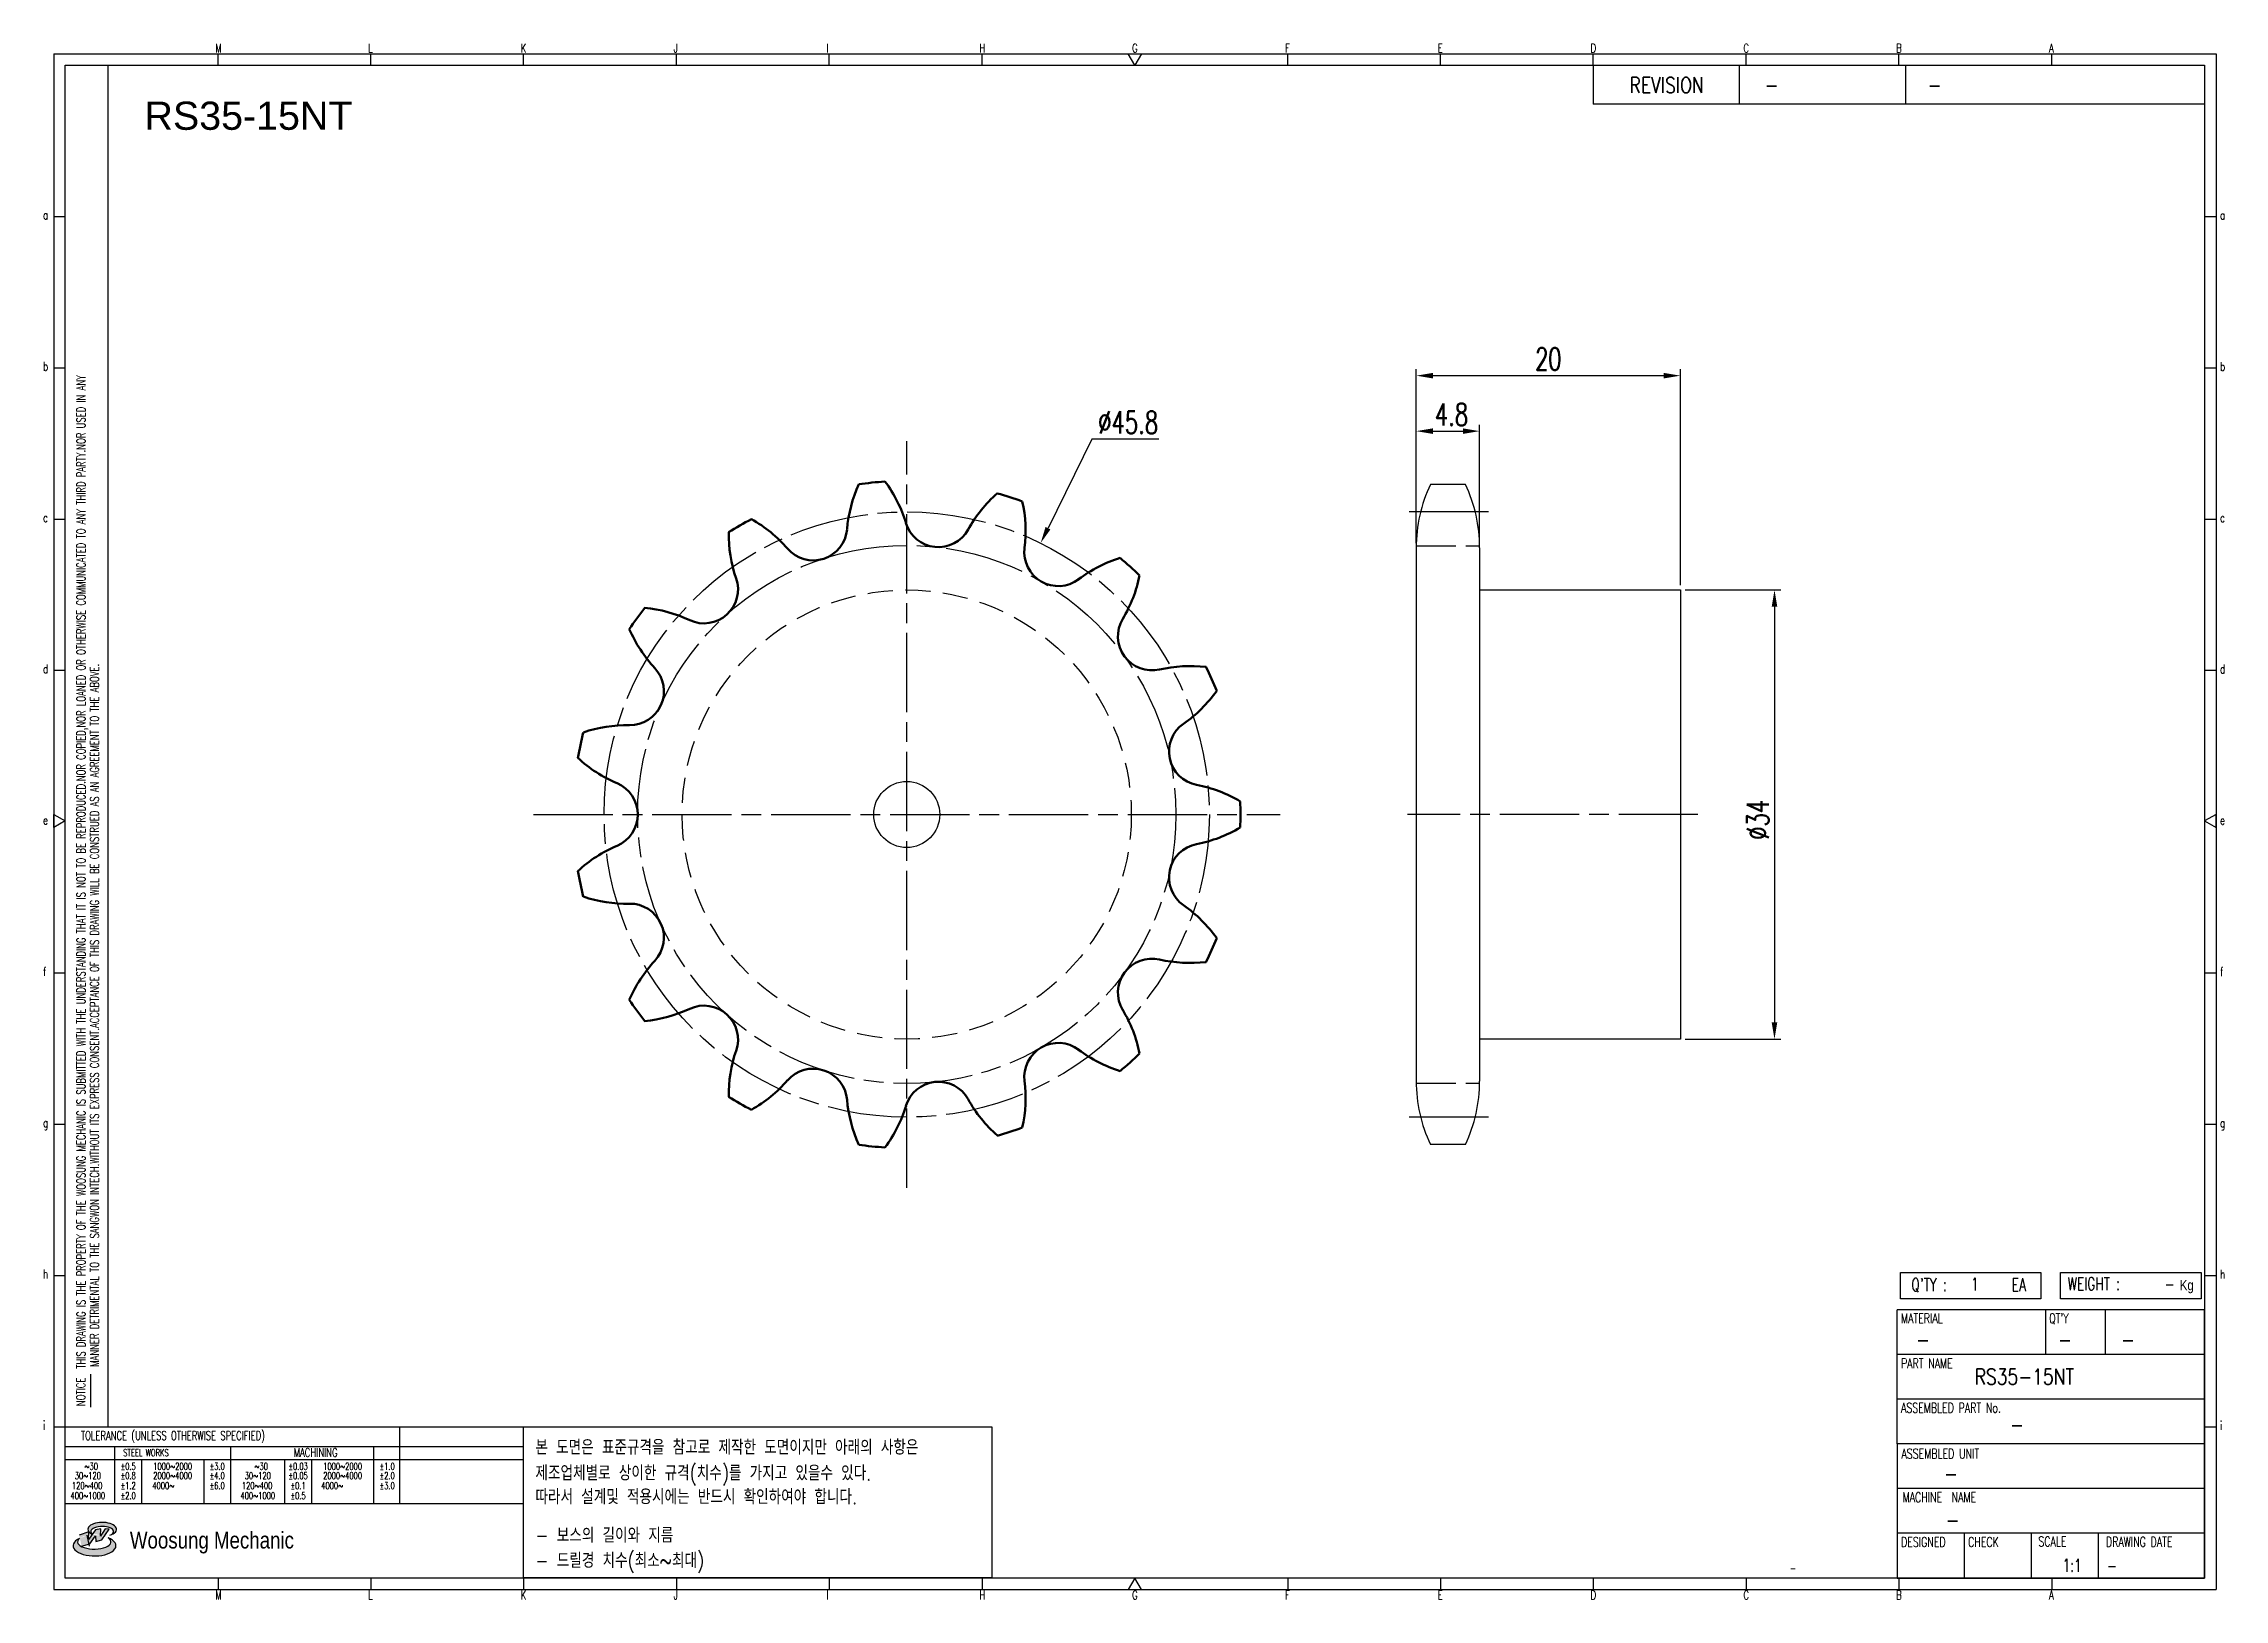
# Model space of a CAD drawing. Header units: millimetres. Extents: x -44811 to -44646, y 1097 to 1215.
import ezdxf
from ezdxf.enums import TextEntityAlignment as Align

# ---------------------------------------------------------------- set-up
doc = ezdxf.new("R2010")
doc.units = ezdxf.units.MM
for name, pattern in [('AM_ISO02W050', [7.5, 6, -1.5]), ('AM_ISO02W050x2', [3.75, 3, -0.75]), ('AM_ISO08W050', [18, 12, -1.5, 3, -1.5]), ('AM_ISO08W050x2', [9, 6, -0.75, 1.5, -0.75]), ('HIDDEN', [9.525, 6.35, -3.175])]:
    doc.linetypes.add(name, pattern=pattern)
for name, color, linetype, lineweight in [('AM_0N', 7, 'Continuous', 50), ('AM_3N', 6, 'AM_ISO02W050', 25), ('AM_7', 4, 'AM_ISO08W050', 25), ('AM_7N', 4, 'AM_ISO08W050', 25)]:
    doc.layers.add(name, color=color, linetype=linetype, lineweight=lineweight)
for name, color, linetype in [('HL', 2, 'HIDDEN'), ('S-DIM', 7, 'Continuous'), ('TITLE', 7, 'Continuous'), ('도면레이아웃', 7, 'Continuous')]:
    doc.layers.add(name, color=color, linetype=linetype)
doc.styles.add('HAN', font='ROMANS.shx', dxfattribs={"width": 0.7, "bigfont": 'whgtxt.shx'})
doc.styles.add('HKD_ST2', font='romans.shx', dxfattribs={"width": 0.7, "height": 4, "bigfont": '@extfont2.shx'})
doc.styles.add('HSG', font='SIMPLEX.shx', dxfattribs={"width": 0.7, "bigfont": 'HSG.shx'})
doc.styles.add('ROMANS', font='romans.shx', dxfattribs={"width": 0.7, "bigfont": 'whgtxt.shx'})
doc.styles.add('SLDTEXTSTYLE4', font='arial.ttf', dxfattribs={"width": 0.8})
doc.styles.get("Standard").update_dxf_attribs({"font": 'arial.ttf'})
doc.dimstyles.new('APP2.5', dxfattribs={"dimscale": 0.7, "dimtxt": 2.4, "dimasz": 1.8, "dimexe": 0.7, "dimexo": 0.5, "dimgap": 0.6, "dimtad": 1, "dimtoh": 1, "dimdec": 1, "dimrnd": 0.01, "dimzin": 9, "dimdsep": 46, "dimtxsty": 'HSG', "dimcen": 0, "dimclrd": 1, "dimclre": 1, "dimclrt": 256, "dimazin": 2, "dimtp": 1, "dimtm": 1, "dimtfac": 0.5, "dimtdec": 1, "dimtofl": 0, "dimtmove": 0, "dimatfit": 3, "dimfxl": 0, "dimtvp": 1, "dimtolj": 2, "dimlwd": -1, "dimlwe": -1, "dimarcsym": 0})

# ---------------------------------------------------------------- blocks, each defined once
blk = doc.blocks.new('SUYWSHJH')
at = {"layer": '도면레이아웃'}
h = blk.add_hatch(color=10, dxfattribs=at)
h.paths.add_polyline_path([(1.544, 35.177), (1.554, 34.966), (1.779, 35.034), (2.054, 35.422), (1.908, 35.446), (1.728, 35.167), (1.741, 35.439), (1.547, 35.405), (1.292, 35.041), (1.295, 35.33), (0.943, 35.208), (1.03, 34.8), (1.336, 34.885)])
edge = h.paths.add_edge_path()
edge.add_ellipse((1.795, 35.421), major_axis=(-0.53, 0), ratio=0.487785, start_angle=122.36065, end_angle=403.39574)
edge.add_line((1.411, 35.244), (1.419, 35.261))
edge.add_ellipse((1.798, 35.344), major_axis=(-0.423, 0), ratio=0.444396, start_angle=131.58977, end_angle=386.19408, ccw=False)
edge = h.paths.add_edge_path()
edge.add_ellipse((1.512, 34.815), major_axis=(-0.793, 0), ratio=0.480113, start_angle=314.67633, end_angle=590.85213)
edge.add_ellipse((1.501, 34.958), major_axis=(-0.62, 0), ratio=0.43311, start_angle=331.7024, end_angle=574.42495, ccw=False)
for p, q in [((0, 90.118), (80.15, 90.118)), ((0, 90.118), (0, 33.191)), ((6.089, 89.693), (6.089, 90.118)), ((11.753, 89.693), (11.753, 90.118)), ((17.418, 89.693), (17.418, 90.118)), ((23.082, 89.693), (23.082, 90.118)), ((28.746, 89.693), (28.746, 90.118)), ((34.411, 89.693), (34.411, 90.118)), ((45.739, 89.693), (45.739, 90.118)), ((51.404, 89.693), (51.404, 90.118)), ((57.068, 89.693), (57.068, 90.118)), ((62.732, 89.693), (62.732, 90.118)), ((68.397, 89.693), (68.397, 90.118)), ((74.061, 89.693), (74.061, 90.118)), ((80.15, 90.118), (80.15, 33.191)), ((0, 84.085), (0.425, 84.085)), ((79.725, 84.085), (80.15, 84.085)), ((0, 78.478), (0.425, 78.478)), ((79.725, 78.478), (80.15, 78.478)), ((0, 72.87), (0.425, 72.87)), ((79.725, 72.87), (80.15, 72.87)), ((0, 67.262), (0.425, 67.262)), ((79.725, 67.262), (80.15, 67.262)), ((0, 56.047), (0.425, 56.047)), ((79.725, 56.047), (80.15, 56.047)), ((0, 50.439), (0.425, 50.439)), ((79.725, 50.439), (80.15, 50.439)), ((0, 44.832), (0.425, 44.832)), ((79.725, 44.832), (80.15, 44.832)), ((1.377, 39.947), (1.377, 41.174)), ((0, 39.224), (0.425, 39.224)), ((79.725, 39.224), (80.15, 39.224)), ((0, 33.191), (80.15, 33.191)), ((6.089, 33.616), (6.089, 33.191)), ((11.753, 33.616), (11.753, 33.191)), ((17.418, 33.616), (17.418, 33.191)), ((23.082, 33.616), (23.082, 33.191)), ((28.746, 33.616), (28.746, 33.191)), ((34.411, 33.616), (34.411, 33.191)), ((45.739, 33.616), (45.739, 33.191)), ((51.404, 33.616), (51.404, 33.191)), ((57.068, 33.616), (57.068, 33.191)), ((62.732, 33.616), (62.732, 33.191)), ((68.397, 33.616), (68.397, 33.191)), ((74.061, 33.616), (74.061, 33.191))]:
    blk.add_line(p, q)
at = {"color": 2}
for p, q in [((2.017, 39.224), (2.017, 89.693)), ((0.425, 39.224), (17.418, 39.224)), ((12.816, 39.224), (12.816, 36.382)), ((17.418, 33.616), (17.418, 39.224)), ((0.425, 38.487), (17.418, 38.487)), ((0.425, 38.012), (17.418, 38.012)), ((2.257, 38.487), (2.257, 36.382)), ((3.257, 38.012), (3.257, 36.382)), ((5.557, 38.012), (5.557, 36.382)), ((6.557, 38.5), (6.557, 36.382)), ((8.557, 38.012), (8.557, 36.382)), ((9.557, 38.026), (9.557, 36.382)), ((11.857, 38.487), (11.857, 36.382)), ((0.425, 36.382), (17.418, 36.382))]:
    blk.add_line(p, q, dxfattribs=at)
at = {"color": 6, "ltscale": 0.5}
for p, q in [((57.068, 89.693), (57.068, 88.246)), ((62.47, 89.693), (62.47, 88.246)), ((68.635, 89.693), (68.635, 88.246)), ((79.725, 88.246), (57.068, 88.246)), ((68.336, 38.59), (68.336, 43.563)), ((79.725, 43.563), (68.336, 43.563)), ((73.827, 43.563), (73.827, 41.905)), ((76.037, 43.563), (76.037, 41.905)), ((79.725, 38.59), (79.725, 43.563)), ((79.725, 41.905), (68.336, 41.905)), ((79.725, 40.248), (68.336, 40.248)), ((68.336, 38.59), (68.336, 33.616)), ((79.725, 38.59), (68.336, 38.59)), ((79.725, 33.616), (79.725, 38.59)), ((79.725, 36.932), (68.336, 36.932)), ((79.725, 35.274), (68.336, 35.274)), ((70.822, 33.616), (70.822, 35.274)), ((73.309, 33.616), (73.309, 35.274)), ((75.796, 33.616), (75.796, 35.274)), ((68.336, 33.616), (79.725, 33.616))]:
    blk.add_line(p, q, dxfattribs=at)
for points in [[(40.075, 89.693), (39.83, 90.118), (40.32, 90.118)], [(0.425, 89.693), (79.725, 89.693), (79.725, 33.616), (0.425, 33.616)], [(0.425, 61.679), (0, 61.433), (0, 61.924)], [(79.725, 61.679), (80.15, 61.433), (80.15, 61.924)], [(40.075, 33.616), (39.83, 33.191), (40.32, 33.191)]]:
    blk.add_lwpolyline(points, close=True)
at = {"layer": 'TITLE', "color": 20}
for p, q in [((68.449, 43.961), (68.449, 44.936)), ((68.449, 44.936), (73.654, 44.936)), ((73.654, 44.936), (73.654, 43.961)), ((74.39, 43.961), (74.39, 44.936)), ((74.39, 44.936), (79.595, 44.936)), ((79.595, 44.936), (79.595, 43.961)), ((73.654, 43.961), (68.449, 43.961)), ((79.595, 43.961), (74.39, 43.961))]:
    blk.add_line(p, q, dxfattribs=at)
at = {"layer": '도면레이아웃'}
for p, q in [((1.295, 35.33), (0.943, 35.208)), ((1.03, 34.8), (1.336, 34.885)), ((1.224, 35.208), (1.311, 34.8)), ((1.224, 35.208), (1.224, 35.208)), ((1.547, 35.405), (1.292, 35.041)), ((1.292, 35.041), (1.295, 35.33)), ((1.336, 34.885), (1.544, 35.177)), ((1.419, 35.261), (1.411, 35.244)), ((1.544, 35.177), (1.554, 34.966)), ((1.741, 35.439), (1.547, 35.405)), ((1.554, 34.966), (1.779, 35.034)), ((1.908, 35.446), (1.728, 35.167)), ((1.728, 35.167), (1.741, 35.439)), ((1.779, 35.034), (2.054, 35.422)), ((2.054, 35.422), (1.908, 35.446))]:
    blk.add_line(p, q, dxfattribs=at)
for centre, major_axis, ratio, start_param, end_param in [((1.795, 35.421), (-0.53, 0), 0.487785, 2.135596, 7.040584), ((1.512, 34.815), (-0.793, 0), 0.480113, 5.492138, 10.312315), ((1.501, 34.958), (-0.62, 0), 0.43311, 5.789299, 10.025607), ((1.798, 35.344), (-0.423, 0), 0.444396, 2.296675, 6.740358)]:
    blk.add_ellipse(centre, major_axis=major_axis, ratio=ratio, start_param=start_param, end_param=end_param, dxfattribs=at)
at = {"color": 4, "style": 'HKD_ST2', "width": 0.7}
for s, p in [('M', (5.988, 90.164)), ('L', (11.652, 90.164)), ('K', (17.316, 90.164)), ('J', (22.981, 90.164)), ('I', (28.645, 90.164)), ('H', (34.309, 90.164)), ('G', (39.974, 90.164)), ('F', (45.638, 90.164)), ('E', (51.302, 90.164)), ('D', (56.967, 90.164)), ('C', (62.631, 90.164)), ('B', (68.295, 90.164)), ('A', (73.96, 90.164)), ('a', (-0.395, 83.976)), ('a', (80.305, 83.97)), ('b', (-0.395, 78.368)), ('b', (80.305, 78.362)), ('c', (-0.395, 72.76)), ('c', (80.305, 72.754)), ('d', (-0.395, 67.153)), ('d', (80.305, 67.147)), ('e', (-0.395, 61.545)), ('e', (80.305, 61.539)), ('f', (-0.395, 55.937)), ('f', (80.305, 55.931)), ('g', (-0.395, 50.33)), ('g', (80.305, 50.324)), ('h', (-0.395, 44.722)), ('h', (80.305, 44.716)), ('i', (-0.395, 39.114)), ('i', (80.305, 39.108)), ('M', (5.988, 32.824)), ('L', (11.652, 32.824)), ('K', (17.316, 32.824)), ('J', (22.981, 32.824)), ('I', (28.645, 32.824)), ('H', (34.309, 32.824)), ('G', (39.974, 32.824)), ('F', (45.638, 32.824)), ('E', (51.302, 32.824)), ('D', (56.967, 32.824)), ('C', (62.631, 32.824)), ('B', (68.295, 32.824)), ('A', (73.96, 32.824))]:
    blk.add_text(s, height=0.326, dxfattribs=at).set_placement(p)
for s, height, style, width, p in [('REVISION', 0.5806, 'HAN', 0.8, (58.415, 88.664)), ('-', 0.581, 'HAN', 0.8, (63.426, 88.664)), ('-', 0.581, 'HAN', 0.8, (69.468, 88.664)), ("Q'TY : ", 0.4746, 'HKD_ST2', 0.7, (68.857, 44.253)), ('1', 0.475, 'HKD_ST2', 0.7, (71.071, 44.275)), ('EA', 0.4746, 'HKD_ST2', 0.7, (72.578, 44.253)), ('WEIGHT : ', 0.4746, 'HKD_ST2', 0.7, (74.65, 44.286)), ('-', 0.581, 'HAN', 0.8, (69.029, 42.157)), ('-', 0.581, 'HAN', 0.8, (74.289, 42.157)), ('-', 0.581, 'HAN', 0.8, (76.623, 42.157)), ('-', 0.581, 'HAN', 0.8, (72.515, 39.013)), ('-', 0.581, 'HAN', 0.8, (70.067, 37.189)), ('-', 0.581, 'HAN', 0.8, (70.126, 35.48)), ('1:1', 0.4746, 'HKD_ST2', 0.7, (74.458, 33.848)), ('-', 0.475, 'HKD_ST2', 0.7, (76.112, 33.837))]:
    blk.add_text(s, height=height, dxfattribs=dict(style=style, width=width)).set_placement(p)
at = {"color": 1, "style": 'HKD_ST2', "width": 0.7}
for s, p in [(' THIS DRAWING IS THE PROPERTY OF THE WOOSUNG MECHANIC IS SUBMITTED WITH THE UNDERSTANDING THAT IT IS NOT TO BE REPRODUCED.NOR COPIED,NOR LOANED OR OTHERWISE COMMUNICATED TO ANY THIRD PARTY.NOR USED IN ANY', (1.173, 41.217)), ('MANNER DETRIMENTAL TO THE SANGWON INTECH.WITHOUT ITS EXPRESS CONSENT.ACCEPTANCE OF THIS DRAWING WILL BE CONSTRUED AS AN AGREEMENT TO THE ABOVE.', (1.672, 41.447))]:
    blk.add_text(s, height=0.326266, rotation=90, dxfattribs=at).set_placement(p)
at = {"style": 'HKD_ST2', "width": 0.7}
blk.add_text('-', height=0.475, dxfattribs=at).set_placement((78.613, 44.286), align=Align.RIGHT)
at = {"color": 4, "style": 'HKD_ST2', "width": 0.7}
for s, height, p in [('MATERIAL', 0.3651, (68.474, 43.425)), ("QT'Y", 0.3651, (73.965, 43.425)), ('PART NAME', 0.3651, (68.474, 41.756)), ('ASSEMBLED PART No.', 0.36511, (68.474, 40.109)), ('ASSEMBLED UNIT', 0.36511, (68.49, 38.408)), ('MACHINE  NAME', 0.36511, (68.532, 36.794)), ('DESIGNED', 0.3651, (68.474, 35.136)), ('CHECK', 0.3651, (70.961, 35.136)), ('SCALE', 0.3651, (73.566, 35.153)), ('DRAWING DATE', 0.36511, (76.071, 35.141))]:
    blk.add_text(s, height=height, dxfattribs=at).set_placement(p, align=Align.TOP_LEFT)
at = {"style": 'HKD_ST2', "width": 0.7}
blk.add_text('NOTICE', height=0.3263, rotation=90, dxfattribs=at).set_placement((1.163, 39.988))
for s, height, style, width, p in [('TOLERANCE (UNLESS OTHERWISE SPECIFIED)', 0.32627, 'HKD_ST2', 0.7, (4.417, 38.896)), ('-', 0.326, 'ROMANS', 0.65, (64.469, 33.975))]:
    blk.add_text(s, height=height, dxfattribs=dict(style=style, width=width)).set_placement(p, align=Align.MIDDLE_CENTER)
at = {"color": 4, "style": 'HKD_ST2', "width": 0.7}
for s, height, p in [('STEEL WORKS', 0.26101, (3.416, 38.268)), ('MACHINING', 0.3263, (9.707, 38.27)), ('%%P0.5', 0.261, (2.757, 37.762)), ('%%P0.8', 0.261, (2.757, 37.411)), ('%%P3.0', 0.261, (6.057, 37.762)), ('%%P4.0', 0.261, (6.057, 37.411)), ('%%P0.03', 0.261, (9.057, 37.762)), ('%%P0.05', 0.261, (9.057, 37.411)), ('%%P1.0', 0.261, (12.357, 37.762)), ('%%P2.0', 0.261, (12.357, 37.411)), ('%%P1.2', 0.261, (2.757, 37.045)), ('%%P2.0', 0.261, (2.757, 36.67)), ('%%P6.0', 0.261, (6.057, 37.045)), ('%%P0.1', 0.261, (9.057, 37.045)), ('%%P0.5', 0.261, (9.057, 36.67)), ('%%P3.0', 0.261, (12.357, 37.045))]:
    blk.add_text(s, height=height, dxfattribs=at).set_placement(p, align=Align.MIDDLE)
for s, height, p in [('30%%126120', 0.261, (1.263, 37.411)), ('%%12630', 0.261, (1.389, 37.762)), ('2000%%1264000', 0.26101, (4.407, 37.411)), ('1000%%1262000', 0.26101, (4.407, 37.762)), ('30%%126120', 0.261, (7.563, 37.411)), ('%%12630', 0.261, (7.689, 37.762)), ('2000%%1264000', 0.26101, (10.707, 37.411)), ('1000%%1262000', 0.26101, (10.707, 37.762)), ('400%%1261000', 0.26101, (1.263, 36.67)), ('120%%126400', 0.26101, (1.237, 37.045)), ('4000%%126', 0.261, (4.061, 37.045)), ('400%%1261000', 0.26101, (7.563, 36.67)), ('120%%126400', 0.26101, (7.537, 37.045)), ('4000%%126', 0.261, (10.321, 37.045))]:
    blk.add_text(s, height=height, dxfattribs=at).set_placement(p, align=Align.MIDDLE_CENTER)
at = {"color": 1, "style": 'SLDTEXTSTYLE4', "width": 0.8}
blk.add_text('Woosung Mechanic', height=0.61957, dxfattribs=at).set_placement((2.822, 34.711))
at = {"layer": 'TITLE', "width": 0.8}
blk.add_text('Kg', height=0.3789, dxfattribs=at).set_placement((78.807, 44.286))
blk = doc.blocks.new('*D164')
at = {"layer": 'Defpoints', "color": 0, "transparency": 16777216}
for p in [(-44702.08, 1185.24), (-44706.88, 1176.41), (-44702.08, 1176.41)]:
    blk.add_point(p, dxfattribs=at)
at = {"layer": 'S-DIM', "color": 1, "transparency": 16777216}
for p, q in [((-44706.88, 1176.76), (-44706.88, 1185.73)), ((-44702.08, 1176.76), (-44702.08, 1185.73)), ((-44705.62, 1185.24), (-44703.34, 1185.24))]:
    blk.add_line(p, q, dxfattribs=at)
for points in [[(-44705.62, 1185.45), (-44705.62, 1185.03), (-44706.88, 1185.24)], [(-44703.34, 1185.45), (-44703.34, 1185.03), (-44702.08, 1185.24)]]:
    blk.add_solid(points, dxfattribs=at)
at = {"layer": 'S-DIM', "transparency": 16777216, "insert": (-44704.21, 1186.5), "char_height": 1.68, "attachment_point": 5, "style": 'HSG'}
blk.add_mtext('\\A2;4.8', dxfattribs=at)
blk = doc.blocks.new('*D165')
at = {"layer": 'Defpoints', "color": 0, "transparency": 16777216}
for p in [(-44686.88, 1189.44), (-44706.88, 1176.41), (-44686.88, 1173.22)]:
    blk.add_point(p, dxfattribs=at)
at = {"layer": 'S-DIM', "color": 1, "transparency": 16777216}
for p, q in [((-44706.88, 1176.76), (-44706.88, 1189.93)), ((-44705.62, 1189.44), (-44688.14, 1189.44)), ((-44686.88, 1173.57), (-44686.88, 1189.93))]:
    blk.add_line(p, q, dxfattribs=at)
for points in [[(-44705.62, 1189.65), (-44705.62, 1189.23), (-44706.88, 1189.44)], [(-44688.14, 1189.65), (-44688.14, 1189.23), (-44686.88, 1189.44)]]:
    blk.add_solid(points, dxfattribs=at)
at = {"layer": 'S-DIM', "transparency": 16777216, "insert": (-44696.88, 1190.7), "char_height": 1.68, "attachment_point": 5, "style": 'HSG'}
blk.add_mtext('\\A2;20', dxfattribs=at)
blk = doc.blocks.new('*D166')
at = {"layer": 'Defpoints', "color": 0, "transparency": 16777216}
for p in [(-44686.88, 1173.22), (-44686.88, 1139.22), (-44679.76, 1139.22)]:
    blk.add_point(p, dxfattribs=at)
at = {"layer": 'S-DIM', "color": 1, "transparency": 16777216}
for p, q in [((-44686.53, 1173.22), (-44679.27, 1173.22)), ((-44679.76, 1171.96), (-44679.76, 1140.48)), ((-44686.53, 1139.22), (-44679.27, 1139.22))]:
    blk.add_line(p, q, dxfattribs=at)
for points in [[(-44679.97, 1171.96), (-44679.55, 1171.96), (-44679.76, 1173.22)], [(-44679.97, 1140.48), (-44679.55, 1140.48), (-44679.76, 1139.22)]]:
    blk.add_solid(points, dxfattribs=at)
at = {"layer": 'S-DIM', "transparency": 16777216, "insert": (-44681.02, 1155.81), "char_height": 1.68, "attachment_point": 5, "rotation": 90, "style": 'HSG'}
blk.add_mtext('\\A2;%%c34', dxfattribs=at)
blk = doc.blocks.new('*D167')
at = {"layer": 'Defpoints', "color": 0, "transparency": 16777216}
for p in [(-44735.31, 1176.77), (-44755.58, 1135.68)]:
    blk.add_point(p, dxfattribs=at)
at = {"layer": 'S-DIM', "color": 1, "transparency": 16777216}
for p, q in [((-44731.43, 1184.64), (-44734.75, 1177.9)), ((-44726.36, 1184.64), (-44731.43, 1184.64))]:
    blk.add_line(p, q, dxfattribs=at)
blk.add_solid([(-44734.94, 1177.99), (-44734.57, 1177.8), (-44735.31, 1176.77)], dxfattribs=at)
at = {"layer": 'S-DIM', "transparency": 16777216, "insert": (-44728.68, 1185.9), "char_height": 1.68, "attachment_point": 5, "style": 'HSG'}
blk.add_mtext('\\A2;∅45.8', dxfattribs=at)

msp = doc.modelspace()

# ---------------------------------------------------------------- linework, layer by layer
for p, q in [((-44703.15, 1181.21), (-44705.81, 1181.21)), ((-44706.88, 1176.41), (-44706.88, 1136.04)), ((-44702.08, 1176.41), (-44702.08, 1136.04)), ((-44702.08, 1173.22), (-44686.88, 1173.22)), ((-44686.88, 1173.22), (-44686.88, 1139.22)), ((-44686.88, 1139.22), (-44702.08, 1139.22)), ((-44703.15, 1131.24), (-44705.81, 1131.24))]:
    msp.add_line(p, q)
at = {"color": 4}
msp.add_lwpolyline([(-44774.45, 1109.88), (-44739, 1109.88), (-44739, 1098.43), (-44774.45, 1098.43)], close=True, dxfattribs=at)
msp.add_circle((-44745.45, 1156.22), 2.5)
for centre, start, end in [((-44695.58, 1176.41), 154.8633, 180), ((-44713.38, 1176.41), 0, 25.1367), ((-44695.58, 1136.04), 180, 205.1367), ((-44713.38, 1136.04), 334.8633, 0)]:
    msp.add_arc(centre, 11.3, start, end)
at = {"layer": 'AM_0N'}
for centre, radius, start, end in [((-44739.65, 1176.91), 10.36, 155.3699, 175), ((-44745.45, 1156.22), 25.26, 93.7451, 98.2549), ((-44755.41, 1175.25), 10.36, 17, 36.6301), ((-44731.74, 1172.76), 10.36, 131.3699, 151), ((-44745.45, 1156.22), 25.26, 69.7451, 74.2549), ((-44746.81, 1177.66), 10.36, 353, 12.6301), ((-44745.45, 1156.22), 25.26, 117.7451, 122.2549), ((-44748.57, 1177.47), 10.36, 179.3699, 199), ((-44762.29, 1169.55), 10.36, 41, 60.6301), ((-44752.53, 1178.03), 2.57, 221, 355), ((-44743.05, 1179.03), 2.57, 197, 331), ((-44733.98, 1176.08), 2.57, 173, 307), ((-44726.2, 1165.76), 10.36, 107.3699, 127), ((-44745.45, 1156.22), 25.26, 45.7451, 50.2549), ((-44760.79, 1173.26), 2.57, 245, 19), ((-44737.98, 1176.36), 10.36, 329, 348.6301), ((-44745.45, 1156.22), 25.26, 141.7451, 146.2549), ((-44766.26, 1161.55), 10.36, 65, 84.6301), ((-44726.89, 1169.7), 2.57, 149, 283), ((-44756.94, 1174.37), 10.36, 203.3699, 223), ((-44766.4, 1165.55), 2.57, 269, 43), ((-44723.99, 1157.1), 10.36, 83.3699, 103), ((-44745.45, 1156.22), 25.26, 21.7451, 26.2549), ((-44730.43, 1171.58), 10.36, 305, 324.6301), ((-44745.45, 1156.22), 25.26, 165.7451, 170.2549), ((-44766.62, 1152.62), 10.36, 89, 108.6301), ((-44723.02, 1160.99), 2.57, 125, 259), ((-44763.33, 1168.12), 10.36, 227.3699, 247), ((-44768.38, 1156.22), 2.57, 293, 67), ((-44725.48, 1148.3), 10.36, 59.3699, 79), ((-44745.45, 1156.22), 25.26, 357.7451, 2.2549), ((-44723.02, 1151.46), 2.57, 101, 235), ((-44725.48, 1164.15), 10.36, 281, 300.6301), ((-44763.33, 1144.32), 10.36, 113, 132.6301), ((-44745.45, 1156.22), 25.26, 189.7451, 194.2549), ((-44766.62, 1159.82), 10.36, 251.3699, 271), ((-44766.4, 1146.9), 2.57, 317, 91), ((-44730.43, 1140.86), 10.36, 35.3699, 55), ((-44745.45, 1156.22), 25.26, 333.7451, 338.2549), ((-44756.94, 1138.08), 10.36, 137, 156.6301), ((-44726.89, 1142.74), 2.57, 77, 211), ((-44723.99, 1155.34), 10.36, 257, 276.6301), ((-44745.45, 1156.22), 25.26, 213.7451, 218.2549), ((-44766.26, 1150.9), 10.36, 275.3699, 295), ((-44760.79, 1139.18), 2.57, 341, 115), ((-44737.98, 1136.09), 10.36, 11.3699, 31), ((-44748.57, 1134.97), 10.36, 161, 180.6301), ((-44733.98, 1136.36), 2.57, 53, 187), ((-44726.2, 1146.69), 10.36, 233, 252.6301), ((-44745.45, 1156.22), 25.26, 309.7451, 314.2549), ((-44762.29, 1142.9), 10.36, 299.3699, 319), ((-44752.53, 1134.41), 2.57, 5, 139), ((-44743.05, 1133.42), 2.57, 29, 163), ((-44746.81, 1134.79), 10.36, 347.3699, 7), ((-44745.45, 1156.22), 25.26, 237.7451, 242.2549), ((-44739.65, 1135.54), 10.36, 185, 204.6301), ((-44755.41, 1137.2), 10.36, 323.3699, 343), ((-44731.74, 1139.69), 10.36, 209, 228.6301), ((-44745.45, 1156.22), 25.26, 285.7451, 290.2549), ((-44745.45, 1156.22), 25.26, 261.7451, 266.2549)]:
    msp.add_arc(centre, radius, start, end, dxfattribs=at)
at = {"layer": 'AM_3N', "linetype": 'AM_ISO02W050x2'}
for p, q in [((-44706.88, 1176.56), (-44702.08, 1176.56)), ((-44706.88, 1135.88), (-44702.08, 1135.88))]:
    msp.add_line(p, q, dxfattribs=at)
at = {"layer": 'AM_7', "linetype": 'AM_ISO08W050x2'}
for p, q in [((-44701.42, 1179.13), (-44707.53, 1179.13)), ((-44685.55, 1156.22), (-44707.53, 1156.22)), ((-44701.42, 1133.32), (-44707.53, 1133.32))]:
    msp.add_line(p, q, dxfattribs=at)
for radius in [22.91, 20.37]:
    msp.add_circle((-44745.45, 1156.22), radius, dxfattribs=at)
at = {"layer": 'AM_7N', "linetype": 'AM_ISO08W050x2'}
for p, q in [((-44745.45, 1127.96), (-44745.45, 1184.49)), ((-44773.71, 1156.22), (-44717.18, 1156.22))]:
    msp.add_line(p, q, dxfattribs=at)
at = {"layer": 'HL', "ltscale": 0.3}
msp.add_circle((-44745.45, 1156.22), 17, dxfattribs=at)

# ---------------------------------------------------------------- block references
at = {"xscale": 2.04222035466409, "yscale": 2.04222035466409, "zscale": 2.04222035466409}
msp.add_blockref('SUYWSHJH', (-44810.02, 1029.77), dxfattribs=at)

# ---------------------------------------------------------------- texts
at = {"color": 2}
msp.add_text('RS35-15NT', height=2.134, dxfattribs=at).set_placement((-44803.15, 1208.05))
at = {"style": 'HAN', "width": 0.8}
msp.add_text('RS35-15NT', height=1.186, dxfattribs=at).set_placement((-44664.6, 1113.07))
at = {"color": 4, "style": 'HAN', "width": 0.8}
for s, p in [('본 도면은 표준규격을 참고로 제작한 도면이지만 아래의 사항은', (-44773.56, 1107.76)), ('제조업체별로 상이한 규격(치수)를 가지고 있을수 있다.', (-44773.56, 1105.81)), ('따라서 설계및 적용시에는 반드시 확인하여야 합니다.', (-44773.56, 1104.01)), ('- 보스의 길이와 지름', (-44773.56, 1101.1)), ('- 드릴경 치수(최소~최대)', (-44773.56, 1099.19))]:
    msp.add_text(s, height=1.1219, dxfattribs=at).set_placement(p)

# ---------------------------------------------------------------- dimensions: what is measured, and where the dimension line sits
at = {"layer": 'S-DIM'}
dim = msp.add_linear_dim(base=(-44686.88, 1189.44), p1=(-44706.88, 1176.41), p2=(-44686.88, 1173.22), dimstyle='APP2.5', dxfattribs=at)
dim.commit()
dim.dimension.update_dxf_attribs({"geometry": '*D165', "text_midpoint": (-44696.88, 1190.7)})
dim = msp.add_diameter_dim_2p(p1=(-44755.58, 1135.68), p2=(-44735.31, 1176.77), dimstyle='APP2.5', dxfattribs=at)
dim.commit()
dim.dimension.update_dxf_attribs({"geometry": '*D167', "text_midpoint": (-44728.68, 1184.64), "dimtype": 163})
dim = msp.add_linear_dim(base=(-44702.08, 1185.24), p1=(-44706.88, 1176.41), p2=(-44702.08, 1176.41), dimstyle='APP2.5', dxfattribs=at)
dim.commit()
dim.dimension.update_dxf_attribs({"geometry": '*D164', "text_midpoint": (-44704.21, 1185.24), "dimtype": 160})
dim = msp.add_linear_dim(base=(-44679.76, 1139.22), p1=(-44686.88, 1173.22), p2=(-44686.88, 1139.22), angle=90, text='%%c<>', dimstyle='APP2.5', dxfattribs=at)
dim.commit()
dim.dimension.update_dxf_attribs({"geometry": '*D166', "text_midpoint": (-44679.76, 1155.81), "dimtype": 160})

doc.saveas('drawing.dxf')
